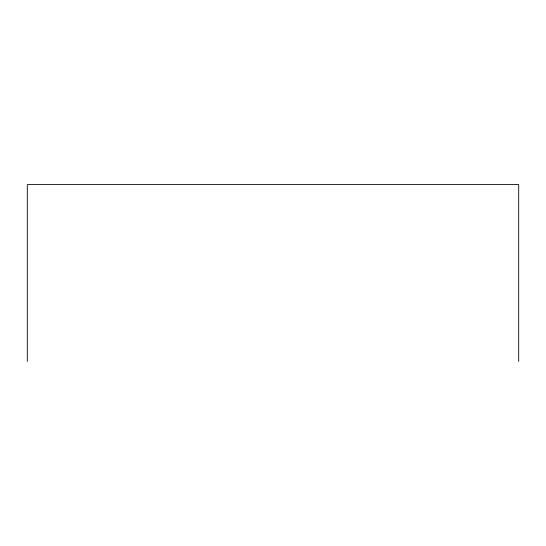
<?xml version="1.0" encoding="UTF-8"?>
<svg xmlns="http://www.w3.org/2000/svg" width="546" height="546" viewBox="0 0 546 546"><rect width="100%" height="100%" fill="white"/><g stroke="black" fill="none" stroke-linecap="round" stroke-linejoin="round"><path stroke-width="0.82" d="M518.7 361.411L518.7 184.589L27.3 184.589L27.3 361.411"/></g></svg>
